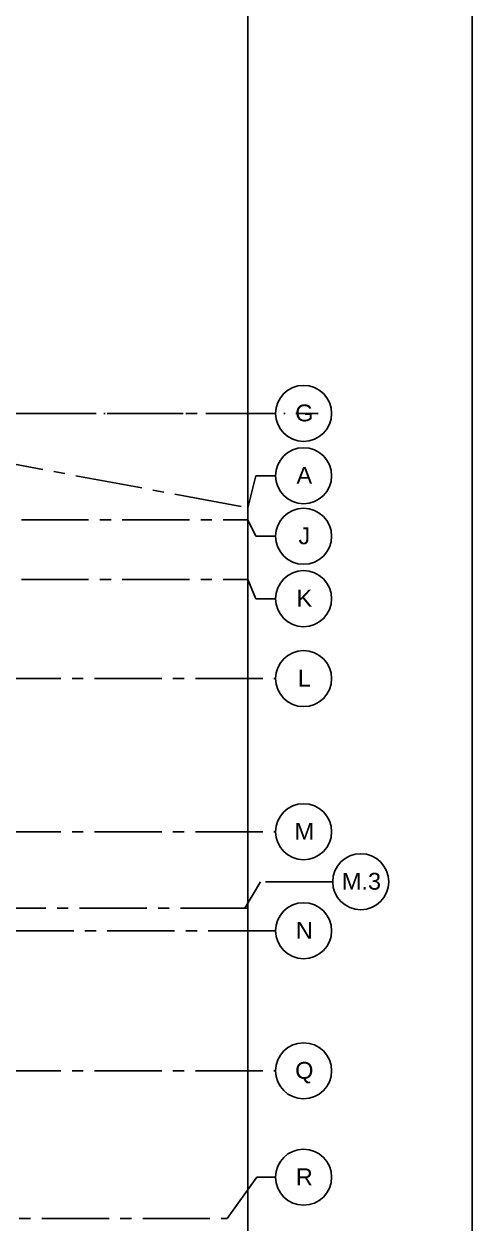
# Model space of a CAD drawing. Header units: inches. Extents: x 5931 to 10048, y 0 to 3185.
# Drawn here: x 9808 to 10048, y 1240 to 1882 of the extents above; entities that cross this region are included whole.
import ezdxf
from ezdxf.enums import TextEntityAlignment as Align

# ---------------------------------------------------------------- set-up
doc = ezdxf.new("R2010")
doc.units = ezdxf.units.IN
doc.header["$LTSCALE"] = 48
doc.header["$MEASUREMENT"] = 0
for name, pattern in [('CENTER2', [1.125, 0.75, -0.125, 0.125, -0.125]), ('DASHDOT2', [0.5, 0.25, -0.125, 0, -0.125]), ('HIDDEN', [0.375, 0.25, -0.125])]:
    doc.linetypes.add(name, pattern=pattern)
for name, color, linetype in [('_0_Objects', 8, 'Continuous'), ('A-Grid(3-32)', 8, 'CENTER2'), ('S-Grid-Iden', 8, 'Continuous'), ('Zoning Envelope', 8, 'DASHDOT2')]:
    doc.layers.add(name, color=color, linetype=linetype)
doc.layers.add('A-ANNO-NPLT', color=8, linetype='Continuous', plot=False)
doc.styles.get("Standard").update_dxf_attribs({"font": 'arial.ttf'})

# ---------------------------------------------------------------- blocks, each defined once
blk = doc.blocks.new('Column Bubble')
blk.add_circle((-0.0042, -0.0024), 0.1562)
blk.add_attdef('XX', text='', height=0.0938).set_placement((0, 0), align=Align.MIDDLE_CENTER)
blk = doc.blocks.new('1ST FLOOR - STRUCTURAL GRID')
at = {"layer": 'A-Grid(3-32)'}
for p, q in [((2104.5, -7709.47), (5912.5, -8419.25)), ((5927.38, -8368.75), (2104.5, -8368.75)), ((2119.38, -8425.75), (5912.5, -8425.75)), ((2119.38, -8457.75), (5912.5, -8457.75)), ((2104.5, -8510.75), (5927.38, -8510.75)), ((2104.5, -8592.75), (5927.38, -8592.75)), ((5919.38, -8619.5), (5911.01, -8633.75)), ((5957.95, -8619.5), (5919.38, -8619.5)), ((5912.5, -8633.75), (2120.87, -8633.75)), ((5927.38, -8645.75), (2104.5, -8645.75)), ((2104.5, -8720.75), (5927.38, -8720.75)), ((2130.3, -8799.75), (5901.58, -8799.75))]:
    blk.add_line(p, q, dxfattribs=at)
for points in [[(5927.38, -8402.12), (5916.85, -8402.12), (5912.5, -8419.25)], [(5927.38, -8434.56), (5916.85, -8434.56), (5912.5, -8425.75)], [(5927.38, -8467.97), (5916.85, -8467.97), (5912.5, -8457.75)], [(5927.38, -8777.73), (5917.3, -8777.73), (5901.58, -8799.75)]]:
    blk.add_lwpolyline(points, dxfattribs=at)
at = {"layer": 'S-Grid-Iden', "xscale": 96, "yscale": 96, "zscale": 96}
for p, values in [((5942.79, -8368.52), {'XX': 'G'}), ((5942.79, -8401.89), {'XX': 'A'}), ((5942.79, -8434.33), {'XX': 'J'}), ((5942.79, -8467.73), {'XX': 'K'}), ((5942.79, -8510.52), {'XX': 'L'}), ((5942.79, -8592.52), {'XX': 'M'}), ((5973.35, -8619.27), {'XX': 'M.3'}), ((5942.79, -8645.52), {'XX': 'N'}), ((5942.79, -8720.52), {'XX': 'Q'}), ((5942.79, -8777.5), {'XX': 'R'})]:
    blk.add_blockref('Column Bubble', p, dxfattribs=at).add_auto_attribs(values)

msp = doc.modelspace()

# ---------------------------------------------------------------- linework, layer by layer
at = {"layer": 'A-ANNO-NPLT'}
for points in [[(6000, 0), (6000, 2976), (10048, 2976), (10048, 0)], [(6120, 360), (6120, 2616), (9928, 2616), (9928, 360)]]:
    msp.add_lwpolyline(points, close=True, dxfattribs=at)
at = {"layer": 'Zoning Envelope'}
msp.add_lwpolyline([(9965.74, 1673.26), (6860, 1673.26, 0.000426), (6726.65, 1673.14, 0.001551), (6120, 1670.34, 0.001255)], format="xyb", dxfattribs=at)
msp.add_lwpolyline([(9965.74, 1673.26), (6860, 1673.26, 0.000426), (6726.65, 1673.14, 0.001551), (6120, 1670.34, 0.001255)], format="xyb", dxfattribs=at)
msp.add_lwpolyline([(9965.74, 1673.26), (6860, 1673.26, 0.000426), (6726.65, 1673.14, 0.001551), (6120, 1670.34, 0.001255)], format="xyb", dxfattribs=at)
msp.add_lwpolyline([(9965.74, 1673.26), (6860, 1673.26, 0.000426), (6726.65, 1673.14, 0.001551), (6120, 1670.34, 0.001255)], format="xyb", dxfattribs=at)

# ---------------------------------------------------------------- block references
at = {"layer": '_0_Objects', "linetype": 'HIDDEN'}
msp.add_blockref('1ST FLOOR - STRUCTURAL GRID', (4015.5, 10042.01), dxfattribs=at)

doc.saveas('drawing.dxf')
